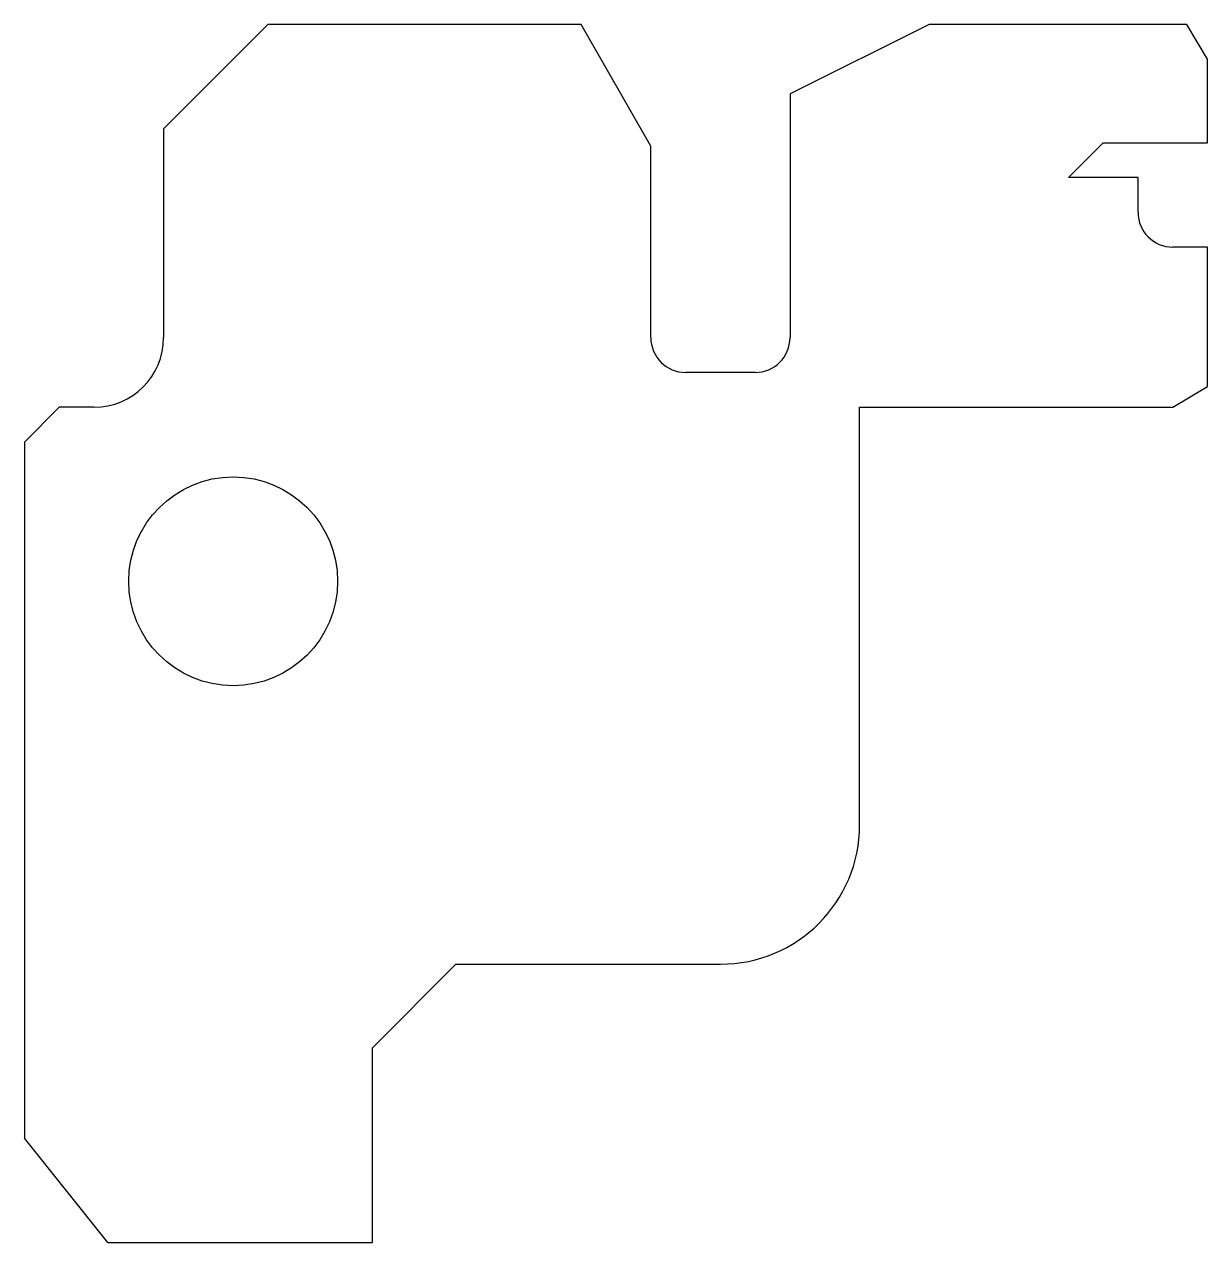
# Model space of a CAD drawing. Header units: millimetres. Extents: x 1616 to 2177, y 567 to 818.
# Drawn here: x 1615.8 to 1785.8, y 615.8 to 790.8 of the extents above; entities that cross this region are included whole.
import ezdxf

# ---------------------------------------------------------------- set-up
doc = ezdxf.new("R2010")
doc.units = ezdxf.units.MM

msp = doc.modelspace()

# ---------------------------------------------------------------- linework, layer by layer
for p, q in [((1650.761, 790.82), (1635.761, 775.82)), ((1695.761, 790.82), (1650.761, 790.82)), ((1705.761, 773.32), (1695.761, 790.82)), ((1745.761, 790.82), (1725.761, 780.82)), ((1782.761, 790.82), (1745.761, 790.82)), ((1785.761, 785.82), (1782.761, 790.82)), ((1785.761, 773.82), (1785.761, 785.82)), ((1725.761, 780.82), (1725.761, 745.82)), ((1635.761, 775.82), (1635.761, 745.82)), ((1765.761, 768.82), (1770.761, 773.82)), ((1770.761, 773.82), (1785.761, 773.82)), ((1705.761, 745.82), (1705.761, 773.32)), ((1775.761, 768.82), (1765.761, 768.82)), ((1765.761, 768.82), (1765.761, 768.82)), ((1775.761, 763.82), (1775.761, 768.82)), ((1785.761, 758.82), (1780.761, 758.82)), ((1785.761, 738.82), (1785.761, 758.82)), ((1720.761, 740.82), (1710.761, 740.82)), ((1780.761, 735.82), (1785.761, 738.82)), ((1620.761, 735.82), (1615.761, 730.82)), ((1625.761, 735.82), (1620.761, 735.82)), ((1735.761, 675.82), (1735.761, 735.82)), ((1735.761, 735.82), (1780.761, 735.82)), ((1615.761, 730.82), (1615.761, 630.82)), ((1665.761, 643.82), (1677.761, 655.82)), ((1677.761, 655.82), (1715.761, 655.82)), ((1665.761, 615.82), (1665.761, 643.82)), ((1627.761, 615.82), (1615.761, 630.82)), ((1627.761, 615.82), (1665.761, 615.82))]:
    msp.add_line(p, q)
msp.add_circle((1645.761, 710.82), 15)
for centre, radius, start, end in [((1780.761, 763.82), 5, 180, 270), ((1625.761, 745.82), 10, 270, 0), ((1710.761, 745.82), 5, 180, 270), ((1720.761, 745.82), 5, 270, 0), ((1715.761, 675.82), 20, 270, 0)]:
    msp.add_arc(centre, radius, start, end)

doc.saveas('drawing.dxf')
